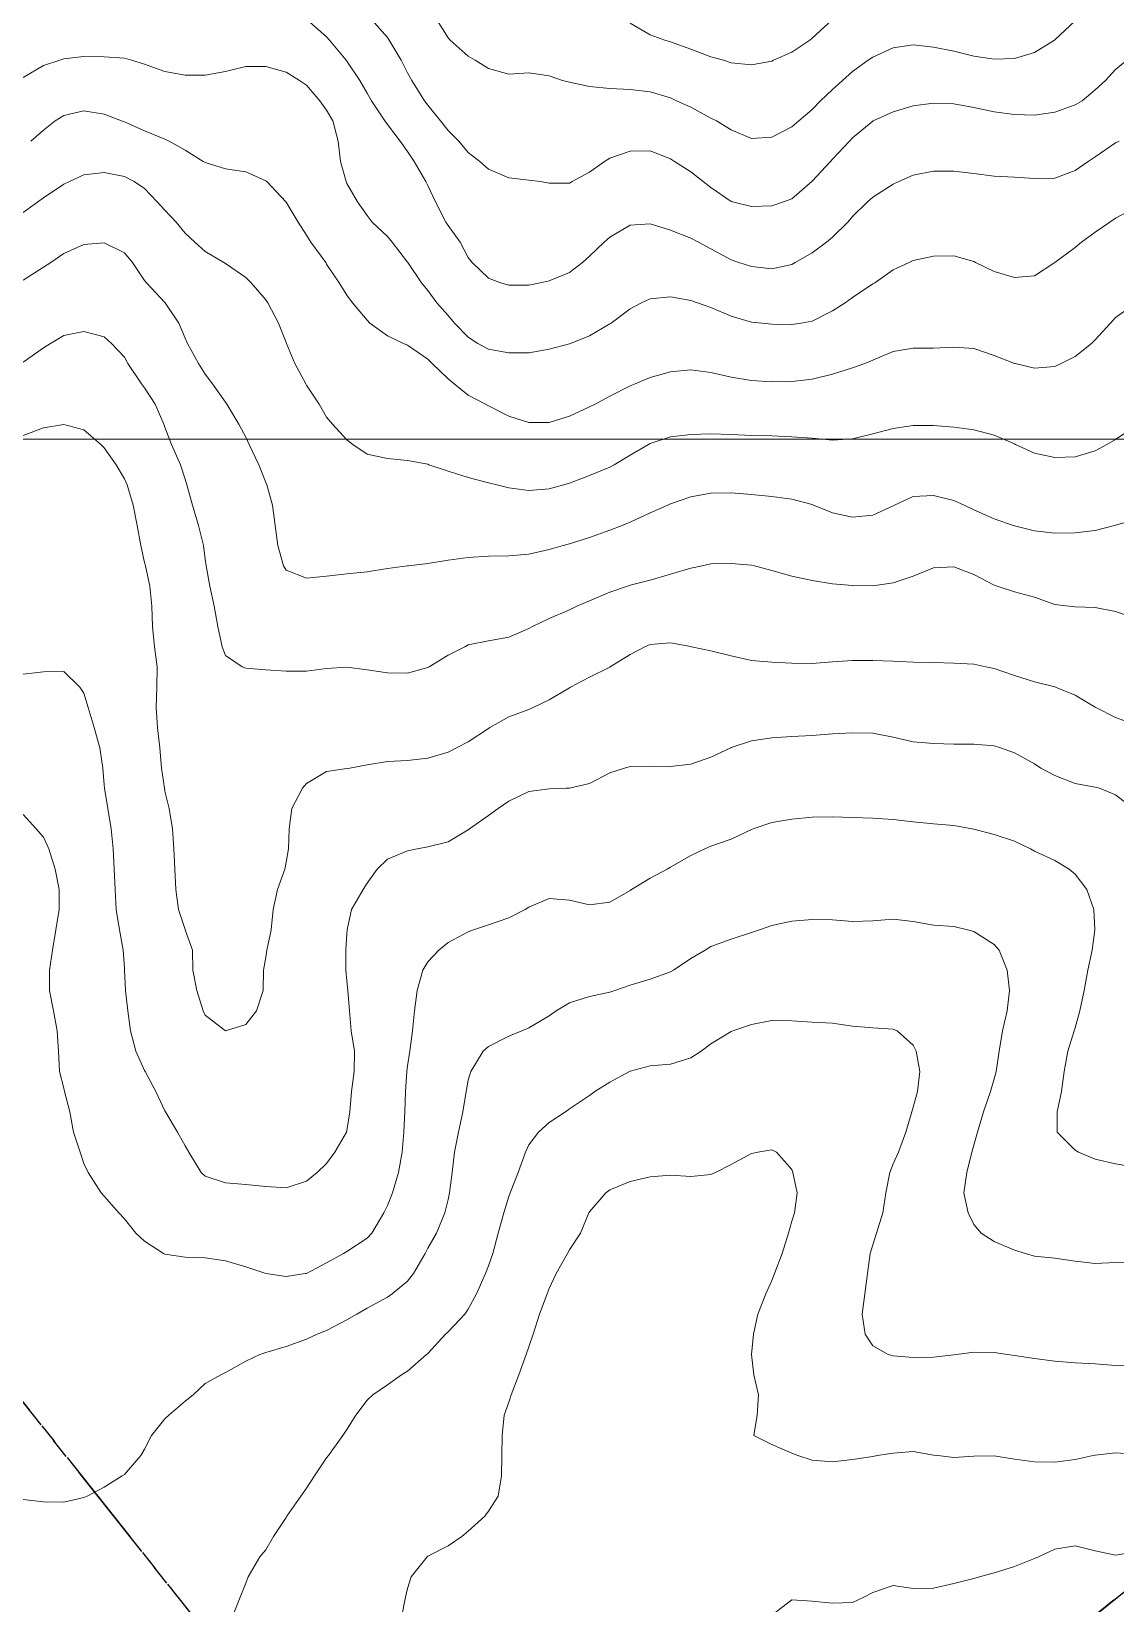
# Model space of a CAD drawing. Header units: centimetres. Extents: x 0 to 642158, y -847 to 649707.
# Drawn here: x 617098.45 to 617125.25, y 620358.59 to 620397.46 of the extents above; entities that cross this region are included whole.
import ezdxf

# ---------------------------------------------------------------- set-up
doc = ezdxf.new("R2010")
doc.units = ezdxf.units.CM
doc.header["$MEASUREMENT"] = 0
doc.linetypes.add('CENTERX2', pattern=[4, 2.5, -0.5, 0.5, -0.5])
doc.layers.add('MEV_grille', color=254, linetype='Continuous', lineweight=9)
doc.layers.add('WAL_topographie 0.5', color=253, linetype='Continuous', lineweight=20)
doc.layers.add('SPW_parcellaire cadastral', color=7, linetype='CENTERX2', lineweight=25, true_color=0xff0542)

# ---------------------------------------------------------------- blocks, each defined once
blk = doc.blocks.new('*U114')
at = {"layer": 'MEV_grille', "transparency": 33554687}
blk.add_lwpolyline([(-1338.461, 0), (1338.461, 0)], dxfattribs=at)
blk = doc.blocks.new('*U115')
at = {"layer": 'MEV_grille', "color": 0, "linetype": 'ByBlock', "lineweight": -2, "transparency": 16777216}
blk.add_blockref('*U114', (0, -2000), dxfattribs=at)

msp = doc.modelspace()

# ---------------------------------------------------------------- linework, layer by layer
at = {"layer": 'SPW_parcellaire cadastral'}
for points in [[(617062.014, 620409.186), (617094.809, 620440.723), (617133.598, 620390.47), (617134.906, 620391.492), (617146.257, 620375.609), (617111.129, 620347.351), (617062.014, 620409.186)], [(617062.014, 620409.186), (617111.129, 620347.351), (617070.714, 620314.879), (617014.972, 620379.867), (617062.014, 620409.186)], [(617146.257, 620375.609), (617171.917, 620342.183), (617234.747, 620260.301), (617106.707, 620158.882), (617115.103, 620149.589), (617064.759, 620106.478), (617053.863, 620117.239), (616968.009, 620182.814), (616937.386, 620218.037), (616956.282, 620268.99), (616938.408, 620293.768), (616934.252, 620317.224), (616964.517, 620340.941), (617015.701, 620270.757), (617035.118, 620286.317), (617053.068, 620300.715), (617070.714, 620314.879), (617111.129, 620347.351), (617146.257, 620375.609)]]:
    msp.add_lwpolyline(points, dxfattribs=at)
at = {"layer": 'WAL_topographie 0.5'}
for points in [[(617105.27, 620397.75), (617105.75, 620397.329), (617105.821, 620397.25), (617106.232, 620396.75), (617106.25, 620396.724), (617106.567, 620396.25), (617106.75, 620395.936), (617106.856, 620395.75), (617107.19, 620395.25), (617107.25, 620395.163), (617107.566, 620394.75), (617107.75, 620394.49), (617107.913, 620394.25), (617108.2, 620393.75), (617108.25, 620393.65), (617108.441, 620393.25), (617108.695, 620392.75), (617108.75, 620392.666), (617109.049, 620392.25), (617109.25, 620391.871), (617109.349, 620391.75), (617109.75, 620391.363), (617110.044, 620391.25), (617110.25, 620391.186), (617110.75, 620391.192), (617111.027, 620391.25), (617111.25, 620391.295), (617111.75, 620391.5), (617112.073, 620391.75), (617112.25, 620391.908), (617112.607, 620392.25), (617112.75, 620392.374), (617113.25, 620392.672), (617113.75, 620392.703), (617114.25, 620392.547), (617114.75, 620392.352), (617114.941, 620392.25), (617115.25, 620392.086), (617115.75, 620391.816), (617115.941, 620391.75), (617116.25, 620391.649), (617116.75, 620391.591), (617117.25, 620391.703), (617117.329, 620391.75), (617117.75, 620391.989), (617118.102, 620392.25), (617118.25, 620392.378), (617118.633, 620392.75), (617118.75, 620392.889), (617119.116, 620393.25), (617119.25, 620393.362), (617119.75, 620393.689), (617119.894, 620393.75), (617120.25, 620393.911), (617120.75, 620394.005), (617121.25, 620394.01), (617121.75, 620393.946), (617122.25, 620393.881), (617122.75, 620393.858), (617123.25, 620393.824), (617123.75, 620393.835), (617124.25, 620394.026), (617124.575, 620394.25), (617124.75, 620394.364), (617125.25, 620394.705), (617125.338, 620394.75)], [(617106.867, 620397.75), (617107.25, 620397.309), (617107.294, 620397.25), (617107.591, 620396.75), (617107.75, 620396.442), (617107.855, 620396.25), (617108.167, 620395.75), (617108.25, 620395.637), (617108.562, 620395.25), (617108.75, 620395.016), (617109.02, 620394.75), (617109.25, 620394.473), (617109.538, 620394.25), (617109.75, 620394.054), (617110.25, 620393.845), (617110.75, 620393.785), (617111.036, 620393.75), (617111.25, 620393.712), (617111.75, 620393.709), (617111.819, 620393.75), (617112.25, 620393.986), (617112.615, 620394.25), (617112.75, 620394.326), (617113.25, 620394.503), (617113.75, 620394.507), (617114.25, 620394.316), (617114.349, 620394.25), (617114.75, 620393.993), (617115.058, 620393.75), (617115.25, 620393.604), (617115.75, 620393.258), (617115.782, 620393.25), (617116.25, 620393.135), (617116.75, 620393.153), (617117.043, 620393.25), (617117.25, 620393.323), (617117.74, 620393.75), (617117.75, 620393.759), (617118.201, 620394.25), (617118.25, 620394.305), (617118.673, 620394.75), (617118.75, 620394.833), (617119.25, 620395.246), (617119.257, 620395.25), (617119.75, 620395.478), (617120.25, 620395.62), (617120.75, 620395.691), (617121.25, 620395.672), (617121.75, 620395.581), (617122.25, 620395.477), (617122.75, 620395.406), (617123.25, 620395.392), (617123.75, 620395.466), (617124.25, 620395.646), (617124.421, 620395.75), (617124.75, 620396.016), (617125.002, 620396.25), (617125.25, 620396.52), (617125.529, 620396.75)], [(617108.472, 620397.75), (617108.75, 620397.306), (617108.807, 620397.25), (617109.25, 620396.855), (617109.423, 620396.75), (617109.75, 620396.546), (617110.25, 620396.403), (617110.75, 620396.435), (617111.25, 620396.366), (617111.58, 620396.25), (617111.75, 620396.209), (617112.25, 620396.103), (617112.75, 620396.048), (617113.25, 620396.024), (617113.75, 620395.971), (617114.25, 620395.821), (617114.399, 620395.75), (617114.75, 620395.587), (617115.25, 620395.318), (617115.385, 620395.25), (617115.75, 620395.027), (617116.25, 620394.815), (617116.75, 620394.845), (617117.25, 620395.1), (617117.425, 620395.25), (617117.75, 620395.532), (617117.955, 620395.75), (617118.25, 620396.029), (617118.5, 620396.25), (617118.75, 620396.468), (617119.139, 620396.75), (617119.25, 620396.83), (617119.75, 620397.061), (617120.25, 620397.129), (617120.75, 620397.075), (617121.25, 620396.973), (617121.75, 620396.854), (617122.25, 620396.774), (617122.75, 620396.794), (617123.25, 620396.944), (617123.738, 620397.25), (617123.75, 620397.257), (617124.25, 620397.727)], [(617113.25, 620397.663), (617113.75, 620397.379), (617114.106, 620397.25), (617114.25, 620397.204), (617114.75, 620397.027), (617115.25, 620396.837), (617115.563, 620396.75), (617115.75, 620396.685), (617116.25, 620396.638), (617116.75, 620396.73), (617116.794, 620396.75), (617117.25, 620396.951), (617117.69, 620397.25), (617117.75, 620397.294), (617118.245, 620397.75)], [(617098.25, 620396.326), (617098.75, 620396.618), (617099.154, 620396.75), (617099.25, 620396.782), (617099.75, 620396.839), (617100.25, 620396.836), (617100.75, 620396.798), (617100.93, 620396.75), (617101.25, 620396.654), (617101.75, 620396.471), (617102.25, 620396.378), (617102.75, 620396.379), (617103.25, 620396.474), (617103.75, 620396.593), (617104.25, 620396.599), (617104.75, 620396.456), (617105.081, 620396.25), (617105.25, 620396.134), (617105.583, 620395.75), (617105.75, 620395.518), (617105.902, 620395.25), (617106.038, 620394.75), (617106.091, 620394.25), (617106.229, 620393.75), (617106.25, 620393.704), (617106.511, 620393.25), (617106.75, 620392.908), (617106.878, 620392.75), (617107.25, 620392.389), (617107.367, 620392.25), (617107.75, 620391.756), (617107.754, 620391.75), (617108.094, 620391.25), (617108.25, 620391.059), (617108.473, 620390.75), (617108.75, 620390.435), (617108.913, 620390.25), (617109.25, 620389.902), (617109.487, 620389.75), (617109.75, 620389.607), (617110.25, 620389.514), (617110.75, 620389.52), (617111.25, 620389.608), (617111.75, 620389.739), (617111.777, 620389.75), (617112.25, 620389.938), (617112.75, 620390.23), (617112.781, 620390.25), (617113.25, 620390.605), (617113.53, 620390.75), (617113.75, 620390.854), (617114.25, 620390.901), (617114.75, 620390.809), (617114.918, 620390.75), (617115.25, 620390.635), (617115.75, 620390.424), (617116.25, 620390.277), (617116.508, 620390.25), (617116.75, 620390.226), (617117.25, 620390.214), (617117.481, 620390.25), (617117.75, 620390.3), (617118.25, 620390.556), (617118.563, 620390.75), (617118.75, 620390.882), (617119.25, 620391.222), (617119.296, 620391.25), (617119.75, 620391.572), (617120.148, 620391.75), (617120.25, 620391.797), (617120.75, 620391.904), (617121.25, 620391.918), (617121.75, 620391.771), (617121.791, 620391.75), (617122.25, 620391.523), (617122.75, 620391.381), (617123.25, 620391.42), (617123.75, 620391.75), (617123.75, 620391.75), (617124.25, 620392.124), (617124.41, 620392.25), (617124.75, 620392.502), (617125.11, 620392.75), (617125.25, 620392.846), (617125.75, 620393.106)], [(617098.435, 620394.75), (617098.75, 620395.022), (617099.04, 620395.25), (617099.25, 620395.383), (617099.75, 620395.499), (617100.25, 620395.42), (617100.68, 620395.25), (617100.75, 620395.224), (617101.25, 620395.002), (617101.75, 620394.799), (617101.859, 620394.75), (617102.25, 620394.524), (617102.698, 620394.25), (617102.75, 620394.218), (617103.25, 620394.066), (617103.75, 620393.992), (617104.25, 620393.772), (617104.27, 620393.75), (617104.742, 620393.25), (617104.75, 620393.242), (617105.045, 620392.75), (617105.25, 620392.423), (617105.361, 620392.25), (617105.726, 620391.75), (617105.75, 620391.707), (617106.056, 620391.25), (617106.25, 620390.944), (617106.392, 620390.75), (617106.75, 620390.321), (617106.82, 620390.25), (617107.25, 620389.939), (617107.649, 620389.75), (617107.75, 620389.705), (617108.25, 620389.356), (617108.358, 620389.25), (617108.75, 620388.876), (617108.901, 620388.75), (617109.25, 620388.469), (617109.676, 620388.25), (617109.75, 620388.202), (617110.25, 620387.949), (617110.75, 620387.796), (617111.25, 620387.794), (617111.75, 620387.95), (617112.25, 620388.179), (617112.386, 620388.25), (617112.75, 620388.448), (617113.25, 620388.701), (617113.376, 620388.75), (617113.75, 620388.903), (617114.25, 620389.046), (617114.75, 620389.098), (617115.25, 620389.032), (617115.75, 620388.911), (617116.25, 620388.829), (617116.75, 620388.801), (617117.25, 620388.805), (617117.75, 620388.865), (617118.25, 620388.985), (617118.75, 620389.143), (617119.049, 620389.25), (617119.25, 620389.335), (617119.75, 620389.55), (617120.25, 620389.633), (617120.75, 620389.631), (617121.25, 620389.656), (617121.75, 620389.62), (617122.25, 620389.454), (617122.75, 620389.255), (617122.771, 620389.25), (617123.25, 620389.139), (617123.75, 620389.179), (617123.904, 620389.25), (617124.25, 620389.428), (617124.657, 620389.75), (617124.75, 620389.835), (617125.128, 620390.25), (617125.25, 620390.39), (617125.75, 620390.741)], [(617098.25, 620392.987), (617098.612, 620393.25), (617098.75, 620393.351), (617099.25, 620393.685), (617099.391, 620393.75), (617099.75, 620393.913), (617100.25, 620393.974), (617100.75, 620393.876), (617100.989, 620393.75), (617101.25, 620393.576), (617101.562, 620393.25), (617101.75, 620393.04), (617102.028, 620392.75), (617102.25, 620392.476), (617102.495, 620392.25), (617102.75, 620392.02), (617103.211, 620391.75), (617103.25, 620391.721), (617103.75, 620391.375), (617103.883, 620391.25), (617104.25, 620390.827), (617104.296, 620390.75), (617104.557, 620390.25), (617104.75, 620389.772), (617104.758, 620389.75), (617104.961, 620389.25), (617105.232, 620388.75), (617105.25, 620388.719), (617105.562, 620388.25), (617105.75, 620387.929), (617105.897, 620387.75), (617106.25, 620387.363), (617106.396, 620387.25), (617106.75, 620387.014), (617107.25, 620386.9), (617107.75, 620386.858), (617108.25, 620386.76), (617108.277, 620386.75), (617108.75, 620386.592), (617109.25, 620386.43), (617109.75, 620386.303), (617109.958, 620386.25), (617110.25, 620386.178), (617110.75, 620386.114), (617111.25, 620386.151), (617111.615, 620386.25), (617111.75, 620386.29), (617112.25, 620386.485), (617112.75, 620386.692), (617112.859, 620386.75), (617113.25, 620386.989), (617113.708, 620387.25), (617113.75, 620387.272), (617114.25, 620387.435), (617114.75, 620387.499), (617115.25, 620387.513), (617115.75, 620387.497), (617116.25, 620387.475), (617116.75, 620387.461), (617117.25, 620387.442), (617117.75, 620387.403), (617118.25, 620387.36), (617118.75, 620387.388), (617119.25, 620387.511), (617119.75, 620387.643), (617120.25, 620387.718), (617120.75, 620387.718), (617121.25, 620387.682), (617121.75, 620387.616), (617122.25, 620387.481), (617122.75, 620387.263), (617122.778, 620387.25), (617123.25, 620387.034), (617123.75, 620386.928), (617124.25, 620386.943), (617124.75, 620387.094), (617125.031, 620387.25), (617125.25, 620387.377), (617125.75, 620387.709)], [(617098.25, 620391.314), (617098.75, 620391.633), (617098.934, 620391.75), (617099.25, 620391.969), (617099.75, 620392.197), (617100.25, 620392.238), (617100.75, 620391.985), (617100.947, 620391.75), (617101.25, 620391.305), (617101.293, 620391.25), (617101.75, 620390.759), (617101.758, 620390.75), (617102.1, 620390.25), (617102.25, 620389.882), (617102.311, 620389.75), (617102.584, 620389.25), (617102.75, 620388.991), (617102.925, 620388.75), (617103.25, 620388.294), (617103.28, 620388.25), (617103.581, 620387.75), (617103.75, 620387.432), (617103.834, 620387.25), (617104.071, 620386.75), (617104.25, 620386.31), (617104.275, 620386.25), (617104.411, 620385.75), (617104.478, 620385.25), (617104.546, 620384.75), (617104.685, 620384.25), (617104.75, 620384.142), (617105.25, 620383.943), (617105.75, 620383.993), (617106.25, 620384.05), (617106.75, 620384.104), (617107.25, 620384.186), (617107.75, 620384.247), (617107.772, 620384.25), (617108.25, 620384.309), (617108.75, 620384.39), (617109.25, 620384.457), (617109.75, 620384.491), (617110.25, 620384.496), (617110.75, 620384.538), (617111.25, 620384.654), (617111.596, 620384.75), (617111.75, 620384.795), (617112.25, 620384.951), (617112.75, 620385.131), (617113.057, 620385.25), (617113.25, 620385.327), (617113.75, 620385.563), (617114.181, 620385.75), (617114.25, 620385.781), (617114.75, 620385.954), (617115.25, 620386.047), (617115.75, 620386.054), (617116.25, 620386.012), (617116.75, 620385.964), (617117.25, 620385.901), (617117.75, 620385.765), (617117.785, 620385.75), (617118.25, 620385.558), (617118.75, 620385.452), (617119.25, 620385.506), (617119.75, 620385.73), (617119.787, 620385.75), (617120.25, 620385.965), (617120.75, 620385.988), (617121.25, 620385.865), (617121.511, 620385.75), (617121.75, 620385.635), (617122.25, 620385.413), (617122.723, 620385.25), (617122.75, 620385.241), (617123.25, 620385.114), (617123.75, 620385.058), (617124.25, 620385.065), (617124.75, 620385.125), (617125.223, 620385.25), (617125.25, 620385.258), (617125.75, 620385.396)], [(617098.25, 620389.283), (617098.75, 620389.639), (617098.928, 620389.75), (617099.25, 620389.943), (617099.75, 620390.041), (617100.25, 620389.912), (617100.435, 620389.75), (617100.75, 620389.405), (617100.832, 620389.25), (617101.176, 620388.75), (617101.25, 620388.649), (617101.513, 620388.25), (617101.722, 620387.75), (617101.75, 620387.679), (617101.911, 620387.25), (617102.14, 620386.75), (617102.25, 620386.39), (617102.294, 620386.25), (617102.438, 620385.75), (617102.586, 620385.25), (617102.703, 620384.75), (617102.75, 620384.411), (617102.774, 620384.25), (617102.859, 620383.75), (617102.967, 620383.25), (617103.062, 620382.75), (617103.166, 620382.25), (617103.25, 620382.034), (617103.662, 620381.75), (617103.75, 620381.716), (617104.25, 620381.677), (617104.75, 620381.648), (617105.25, 620381.648), (617105.75, 620381.714), (617106.25, 620381.744), (617106.75, 620381.68), (617107.25, 620381.608), (617107.75, 620381.596), (617108.25, 620381.732), (617108.283, 620381.75), (617108.75, 620382.038), (617109.165, 620382.25), (617109.25, 620382.294), (617109.75, 620382.392), (617110.25, 620382.482), (617110.75, 620382.703), (617110.838, 620382.75), (617111.25, 620382.949), (617111.75, 620383.16), (617111.938, 620383.25), (617112.25, 620383.383), (617112.75, 620383.599), (617113.188, 620383.75), (617113.25, 620383.77), (617113.75, 620383.899), (617114.25, 620384.042), (617114.75, 620384.194), (617115.034, 620384.25), (617115.25, 620384.297), (617115.75, 620384.31), (617116.25, 620384.267), (617116.326, 620384.25), (617116.75, 620384.134), (617117.25, 620383.99), (617117.75, 620383.883), (617118.25, 620383.804), (617118.75, 620383.76), (617119.25, 620383.759), (617119.75, 620383.833), (617120.25, 620383.992), (617120.75, 620384.196), (617121.25, 620384.226), (617121.75, 620384.036), (617122.25, 620383.772), (617122.323, 620383.75), (617122.75, 620383.608), (617123.25, 620383.473), (617123.75, 620383.297), (617124.107, 620383.25), (617124.25, 620383.232), (617124.75, 620383.222), (617125.25, 620383.12), (617125.75, 620382.951)], [(617098.25, 620387.475), (617098.75, 620387.663), (617099.25, 620387.741), (617099.75, 620387.614), (617100.167, 620387.25), (617100.25, 620387.168), (617100.55, 620386.75), (617100.75, 620386.404), (617100.816, 620386.25), (617100.964, 620385.75), (617101.068, 620385.25), (617101.156, 620384.75), (617101.25, 620384.335), (617101.271, 620384.25), (617101.383, 620383.75), (617101.431, 620383.25), (617101.442, 620382.75), (617101.498, 620382.25), (617101.558, 620381.75), (617101.55, 620381.25), (617101.534, 620380.75), (617101.571, 620380.25), (617101.623, 620379.75), (617101.67, 620379.25), (617101.738, 620378.75), (617101.75, 620378.682), (617101.856, 620378.25), (617101.939, 620377.75), (617101.976, 620377.25), (617102.001, 620376.75), (617102.024, 620376.25), (617102.086, 620375.75), (617102.25, 620375.256), (617102.254, 620375.25), (617102.43, 620374.75), (617102.44, 620374.25), (617102.54, 620373.75), (617102.699, 620373.25), (617102.75, 620373.142), (617103.25, 620372.75), (617103.75, 620372.906), (617104.014, 620373.25), (617104.182, 620373.75), (617104.192, 620374.25), (617104.25, 620374.575), (617104.272, 620374.75), (617104.375, 620375.25), (617104.431, 620375.75), (617104.537, 620376.25), (617104.714, 620376.75), (617104.75, 620376.921), (617104.806, 620377.25), (617104.82, 620377.75), (617104.89, 620378.25), (617105.154, 620378.75), (617105.25, 620378.871), (617105.75, 620379.164), (617106.25, 620379.239), (617106.319, 620379.25), (617106.75, 620379.326), (617107.25, 620379.409), (617107.75, 620379.436), (617108.25, 620379.496), (617108.75, 620379.643), (617108.962, 620379.75), (617109.25, 620379.901), (617109.75, 620380.23), (617109.784, 620380.25), (617110.25, 620380.517), (617110.75, 620380.701), (617110.857, 620380.75), (617111.25, 620380.935), (617111.75, 620381.233), (617111.781, 620381.25), (617112.25, 620381.493), (617112.75, 620381.747), (617112.755, 620381.75), (617113.25, 620382.061), (617113.616, 620382.25), (617113.75, 620382.307), (617114.25, 620382.343), (617114.75, 620382.253), (617114.766, 620382.25), (617115.25, 620382.147), (617115.75, 620382.021), (617116.25, 620381.908), (617116.75, 620381.87), (617117.25, 620381.84), (617117.75, 620381.833), (617118.25, 620381.874), (617118.75, 620381.906), (617119.25, 620381.912), (617119.75, 620381.893), (617120.25, 620381.865), (617120.75, 620381.861), (617121.25, 620381.847), (617121.75, 620381.822), (617122.042, 620381.75), (617122.25, 620381.714), (617122.75, 620381.538), (617123.25, 620381.384), (617123.75, 620381.256), (617123.765, 620381.25), (617124.25, 620381.053), (617124.75, 620380.756), (617124.761, 620380.75), (617125.25, 620380.503), (617125.75, 620380.315)], [(617098.25, 620381.572), (617098.75, 620381.632), (617099.25, 620381.636), (617099.646, 620381.25), (617099.75, 620381.105), (617099.858, 620380.75), (617100, 620380.25), (617100.145, 620379.75), (617100.217, 620379.25), (617100.25, 620378.838), (617100.256, 620378.75), (617100.338, 620378.25), (617100.423, 620377.75), (617100.469, 620377.25), (617100.497, 620376.75), (617100.523, 620376.25), (617100.549, 620375.75), (617100.626, 620375.25), (617100.722, 620374.75), (617100.75, 620374.309), (617100.754, 620374.25), (617100.775, 620373.75), (617100.833, 620373.25), (617100.905, 620372.75), (617101.03, 620372.25), (617101.25, 620371.775), (617101.262, 620371.75), (617101.531, 620371.25), (617101.75, 620370.775), (617101.764, 620370.75), (617102.066, 620370.25), (617102.25, 620369.909), (617102.346, 620369.75), (617102.646, 620369.25), (617102.75, 620369.16), (617103.25, 620368.995), (617103.75, 620368.953), (617104.25, 620368.902), (617104.75, 620368.868), (617105.25, 620369.033), (617105.518, 620369.25), (617105.75, 620369.469), (617105.955, 620369.75), (617106.24, 620370.25), (617106.25, 620370.29), (617106.323, 620370.75), (617106.364, 620371.25), (617106.431, 620371.75), (617106.435, 620372.25), (617106.359, 620372.75), (617106.311, 620373.25), (617106.272, 620373.75), (617106.25, 620373.988), (617106.225, 620374.25), (617106.223, 620374.75), (617106.25, 620375.15), (617106.258, 620375.25), (617106.362, 620375.75), (617106.655, 620376.25), (617106.75, 620376.401), (617107, 620376.75), (617107.25, 620377), (617107.75, 620377.207), (617107.984, 620377.25), (617108.25, 620377.3), (617108.75, 620377.428), (617109.25, 620377.722), (617109.283, 620377.75), (617109.75, 620378.074), (617109.987, 620378.25), (617110.25, 620378.43), (617110.75, 620378.669), (617111.25, 620378.736), (617111.667, 620378.75), (617111.75, 620378.753), (617112.25, 620378.871), (617112.75, 620379.129), (617113.114, 620379.25), (617113.25, 620379.284), (617113.75, 620379.297), (617114.25, 620379.291), (617114.75, 620379.347), (617115.25, 620379.522), (617115.739, 620379.75), (617115.75, 620379.755), (617116.25, 620379.921), (617116.75, 620379.999), (617117.25, 620380.031), (617117.75, 620380.058), (617118.25, 620380.092), (617118.75, 620380.122), (617119.25, 620380.111), (617119.75, 620380.012), (617120.25, 620379.898), (617120.75, 620379.853), (617121.25, 620379.84), (617121.75, 620379.841), (617122.25, 620379.8), (617122.404, 620379.75), (617122.75, 620379.623), (617123.25, 620379.353), (617123.4, 620379.25), (617123.75, 620379.063), (617124.25, 620378.864), (617124.75, 620378.781), (617124.851, 620378.75), (617125.25, 620378.584), (617125.687, 620378.25)], [(617098.25, 620378.104), (617098.573, 620377.75), (617098.75, 620377.544), (617098.879, 620377.25), (617099.037, 620376.75), (617099.136, 620376.25), (617099.138, 620375.75), (617099.059, 620375.25), (617098.975, 620374.75), (617098.897, 620374.25), (617098.903, 620373.75), (617098.998, 620373.25), (617099.091, 620372.75), (617099.121, 620372.25), (617099.147, 620371.75), (617099.25, 620371.337), (617099.273, 620371.25), (617099.4, 620370.75), (617099.496, 620370.25), (617099.654, 620369.75), (617099.75, 620369.475), (617099.857, 620369.25), (617100.177, 620368.75), (617100.25, 620368.665), (617100.615, 620368.25), (617100.75, 620368.107), (617101.037, 620367.75), (617101.25, 620367.553), (617101.717, 620367.25), (617101.75, 620367.233), (617102.25, 620367.158), (617102.75, 620367.138), (617103.25, 620367.065), (617103.75, 620366.917), (617104.25, 620366.75), (617104.25, 620366.75), (617104.75, 620366.681), (617105.222, 620366.75), (617105.25, 620366.755), (617105.75, 620367.015), (617106.165, 620367.25), (617106.25, 620367.298), (617106.75, 620367.628), (617106.864, 620367.75), (617107.164, 620368.25), (617107.25, 620368.43), (617107.379, 620368.75), (617107.527, 620369.25), (617107.613, 620369.75), (617107.654, 620370.25), (617107.679, 620370.75), (617107.697, 620371.25), (617107.733, 620371.75), (617107.75, 620371.883), (617107.803, 620372.25), (617107.87, 620372.75), (617107.924, 620373.25), (617107.99, 620373.75), (617108.129, 620374.25), (617108.25, 620374.462), (617108.519, 620374.75), (617108.75, 620374.938), (617109.25, 620375.198), (617109.383, 620375.25), (617109.75, 620375.37), (617110.25, 620375.549), (617110.654, 620375.75), (617110.75, 620375.808), (617111.25, 620376.028), (617111.75, 620375.984), (617112.25, 620375.866), (617112.75, 620375.934), (617113.25, 620376.224), (617113.289, 620376.25), (617113.75, 620376.53), (617114.17, 620376.75), (617114.25, 620376.802), (617114.75, 620377.086), (617115.1, 620377.25), (617115.25, 620377.316), (617115.75, 620377.49), (617116.25, 620377.734), (617116.291, 620377.75), (617116.75, 620377.906), (617117.25, 620377.984), (617117.75, 620378.037), (617118.25, 620378.047), (617118.75, 620378.028), (617119.25, 620378.007), (617119.75, 620377.981), (617120.25, 620377.917), (617120.75, 620377.872), (617121.25, 620377.833), (617121.696, 620377.75), (617121.75, 620377.738), (617122.25, 620377.606), (617122.75, 620377.443), (617123.145, 620377.25), (617123.25, 620377.198), (617123.75, 620376.964), (617124.107, 620376.75), (617124.25, 620376.627), (617124.538, 620376.25), (617124.716, 620375.75), (617124.739, 620375.25), (617124.672, 620374.75), (617124.565, 620374.25), (617124.471, 620373.75), (617124.368, 620373.25), (617124.25, 620372.824), (617124.23, 620372.75), (617124.073, 620372.25), (617123.978, 620371.75), (617123.915, 620371.25), (617123.808, 620370.75), (617123.803, 620370.25), (617124.25, 620369.799), (617124.333, 620369.75), (617124.75, 620369.582), (617125.25, 620369.461), (617125.75, 620369.381)], [(617098.25, 620361.161), (617098.75, 620361.111), (617099.25, 620361.095), (617099.75, 620361.213), (617099.83, 620361.25), (617100.25, 620361.471), (617100.699, 620361.75), (617100.75, 620361.784), (617101.156, 620362.25), (617101.25, 620362.408), (617101.421, 620362.75), (617101.75, 620363.161), (617101.849, 620363.25), (617102.25, 620363.595), (617102.449, 620363.75), (617102.75, 620364.03), (617103.135, 620364.25), (617103.25, 620364.302), (617103.75, 620364.586), (617104.101, 620364.75), (617104.25, 620364.796), (617104.75, 620364.948), (617105.25, 620365.131), (617105.517, 620365.25), (617105.75, 620365.339), (617106.25, 620365.608), (617106.496, 620365.75), (617106.75, 620365.895), (617107.25, 620366.168), (617107.366, 620366.25), (617107.75, 620366.565), (617107.896, 620366.75), (617108.187, 620367.25), (617108.25, 620367.375), (617108.463, 620367.75), (617108.67, 620368.25), (617108.75, 620368.586), (617108.784, 620368.75), (617108.852, 620369.25), (617108.907, 620369.75), (617109.009, 620370.25), (617109.117, 620370.75), (617109.195, 620371.25), (617109.25, 620371.536), (617109.311, 620371.75), (617109.618, 620372.25), (617109.75, 620372.363), (617110.25, 620372.619), (617110.578, 620372.75), (617110.75, 620372.825), (617111.25, 620373.124), (617111.426, 620373.25), (617111.75, 620373.447), (617112.25, 620373.605), (617112.75, 620373.71), (617112.873, 620373.75), (617113.25, 620373.88), (617113.75, 620374.029), (617114.25, 620374.209), (617114.324, 620374.25), (617114.75, 620374.544), (617115.109, 620374.75), (617115.25, 620374.834), (617115.75, 620375.017), (617116.25, 620375.187), (617116.446, 620375.25), (617116.75, 620375.36), (617117.25, 620375.463), (617117.75, 620375.504), (617118.25, 620375.495), (617118.75, 620375.455), (617119.25, 620375.471), (617119.75, 620375.513), (617120.25, 620375.455), (617120.75, 620375.367), (617121.25, 620375.328), (617121.588, 620375.25), (617121.75, 620375.207), (617122.25, 620374.884), (617122.373, 620374.75), (617122.572, 620374.25), (617122.626, 620373.75), (617122.567, 620373.25), (617122.458, 620372.75), (617122.376, 620372.25), (617122.302, 620371.75), (617122.25, 620371.566), (617122.158, 620371.25), (617121.982, 620370.75), (617121.834, 620370.25), (617121.75, 620369.927), (617121.7, 620369.75), (617121.571, 620369.25), (617121.503, 620368.75), (617121.611, 620368.25), (617121.75, 620367.968), (617121.926, 620367.75), (617122.25, 620367.545), (617122.75, 620367.327), (617123.023, 620367.25), (617123.25, 620367.182), (617123.75, 620367.13), (617124.25, 620367.055), (617124.75, 620367), (617125.25, 620367.027), (617125.75, 620367.038)], [(617103.418, 620358.25), (617103.614, 620358.75), (617103.75, 620359.097), (617103.808, 620359.25), (617104.102, 620359.75), (617104.25, 620359.921), (617104.438, 620360.25), (617104.75, 620360.722), (617104.769, 620360.75), (617105.111, 620361.25), (617105.25, 620361.441), (617105.451, 620361.75), (617105.75, 620362.191), (617105.795, 620362.25), (617106.154, 620362.75), (617106.25, 620362.895), (617106.475, 620363.25), (617106.75, 620363.617), (617106.888, 620363.75), (617107.25, 620364), (617107.6, 620364.25), (617107.75, 620364.338), (617108.22, 620364.75), (617108.25, 620364.776), (617108.689, 620365.25), (617108.75, 620365.31), (617109.167, 620365.75), (617109.25, 620365.868), (617109.455, 620366.25), (617109.676, 620366.75), (617109.75, 620366.943), (617109.854, 620367.25), (617109.993, 620367.75), (617110.127, 620368.25), (617110.25, 620368.655), (617110.287, 620368.75), (617110.481, 620369.25), (617110.663, 620369.75), (617110.75, 620369.936), (617110.99, 620370.25), (617111.25, 620370.489), (617111.652, 620370.75), (617111.75, 620370.821), (617112.25, 620371.153), (617112.379, 620371.25), (617112.75, 620371.481), (617113.233, 620371.75), (617113.25, 620371.758), (617113.75, 620371.89), (617114.25, 620371.928), (617114.75, 620372.087), (617115.008, 620372.25), (617115.25, 620372.429), (617115.75, 620372.733), (617115.794, 620372.75), (617116.25, 620372.91), (617116.75, 620373.011), (617117.25, 620373.001), (617117.75, 620372.97), (617118.25, 620372.941), (617118.75, 620372.871), (617119.25, 620372.828), (617119.75, 620372.795), (617119.856, 620372.75), (617120.25, 620372.402), (617120.321, 620372.25), (617120.411, 620371.75), (617120.354, 620371.25), (617120.25, 620370.865), (617120.217, 620370.75), (617120.068, 620370.25), (617119.884, 620369.75), (617119.75, 620369.46), (617119.667, 620369.25), (617119.571, 620368.75), (617119.495, 620368.25), (617119.34, 620367.75), (617119.25, 620367.462), (617119.185, 620367.25), (617119.121, 620366.75), (617119.054, 620366.25), (617118.99, 620365.75), (617119.058, 620365.25), (617119.25, 620364.962), (617119.628, 620364.75), (617119.75, 620364.716), (617120.25, 620364.677), (617120.75, 620364.683), (617121.25, 620364.74), (617121.322, 620364.75), (617121.75, 620364.806), (617122.25, 620364.797), (617122.583, 620364.75), (617122.75, 620364.726), (617123.25, 620364.65), (617123.75, 620364.587), (617124.25, 620364.546), (617124.75, 620364.517), (617125.25, 620364.478), (617125.75, 620364.482)], [(617107.603, 620358.25), (617107.697, 620358.75), (617107.75, 620358.962), (617107.838, 620359.25), (617108.235, 620359.75), (617108.25, 620359.763), (617108.75, 620360.023), (617109.09, 620360.25), (617109.25, 620360.381), (617109.659, 620360.75), (617109.75, 620360.875), (617109.988, 620361.25), (617110.072, 620361.75), (617110.082, 620362.25), (617110.086, 620362.75), (617110.141, 620363.25), (617110.25, 620363.573), (617110.307, 620363.75), (617110.5, 620364.25), (617110.678, 620364.75), (617110.75, 620364.943), (617110.858, 620365.25), (617111.012, 620365.75), (617111.198, 620366.25), (617111.25, 620366.378), (617111.421, 620366.75), (617111.702, 620367.25), (617111.75, 620367.334), (617112.028, 620367.75), (617112.234, 620368.25), (617112.25, 620368.278), (617112.65, 620368.75), (617112.75, 620368.825), (617113.25, 620369.029), (617113.75, 620369.146), (617114.25, 620369.187), (617114.75, 620369.15), (617115.25, 620369.2), (617115.365, 620369.25), (617115.75, 620369.445), (617116.25, 620369.718), (617116.406, 620369.75), (617116.75, 620369.814), (617116.87, 620369.75), (617117.25, 620369.323), (617117.276, 620369.25), (617117.384, 620368.75), (617117.311, 620368.25), (617117.25, 620368.047), (617117.163, 620367.75), (617117.012, 620367.25), (617116.818, 620366.75), (617116.75, 620366.578), (617116.609, 620366.25), (617116.41, 620365.75), (617116.302, 620365.25), (617116.25, 620364.75), (617116.306, 620364.25), (617116.428, 620363.75), (617116.394, 620363.25), (617116.311, 620362.75), (617116.75, 620362.522), (617117.25, 620362.308), (617117.396, 620362.25), (617117.75, 620362.141), (617118.25, 620362.097), (617118.75, 620362.157), (617119.25, 620362.231), (617119.357, 620362.25), (617119.75, 620362.314), (617120.25, 620362.349), (617120.75, 620362.263), (617120.861, 620362.25), (617121.25, 620362.2), (617121.75, 620362.234), (617122.25, 620362.246), (617122.75, 620362.165), (617123.25, 620362.092), (617123.75, 620362.09), (617124.25, 620362.155), (617124.7, 620362.25), (617124.75, 620362.26), (617125.25, 620362.32), (617125.75, 620362.282)], [(617116.75, 620358.302), (617117.25, 620358.68), (617117.75, 620358.654), (617118.25, 620358.601), (617118.75, 620358.621), (617119.028, 620358.75), (617119.25, 620358.863), (617119.75, 620359.036), (617120.25, 620358.964), (617120.75, 620358.971), (617121.25, 620359.084), (617121.75, 620359.213), (617121.886, 620359.25), (617122.25, 620359.35), (617122.75, 620359.507), (617123.25, 620359.707), (617123.346, 620359.75), (617123.75, 620359.938), (617124.25, 620360.021), (617124.75, 620359.893), (617125.25, 620359.791), (617125.75, 620359.868)]]:
    msp.add_lwpolyline(points, dxfattribs=at)

# ---------------------------------------------------------------- block references
at = {"layer": 'MEV_grille', "transparency": 33554687}
msp.add_blockref('*U115', (616669.481, 622387.381), dxfattribs=at)

doc.saveas('drawing.dxf')
